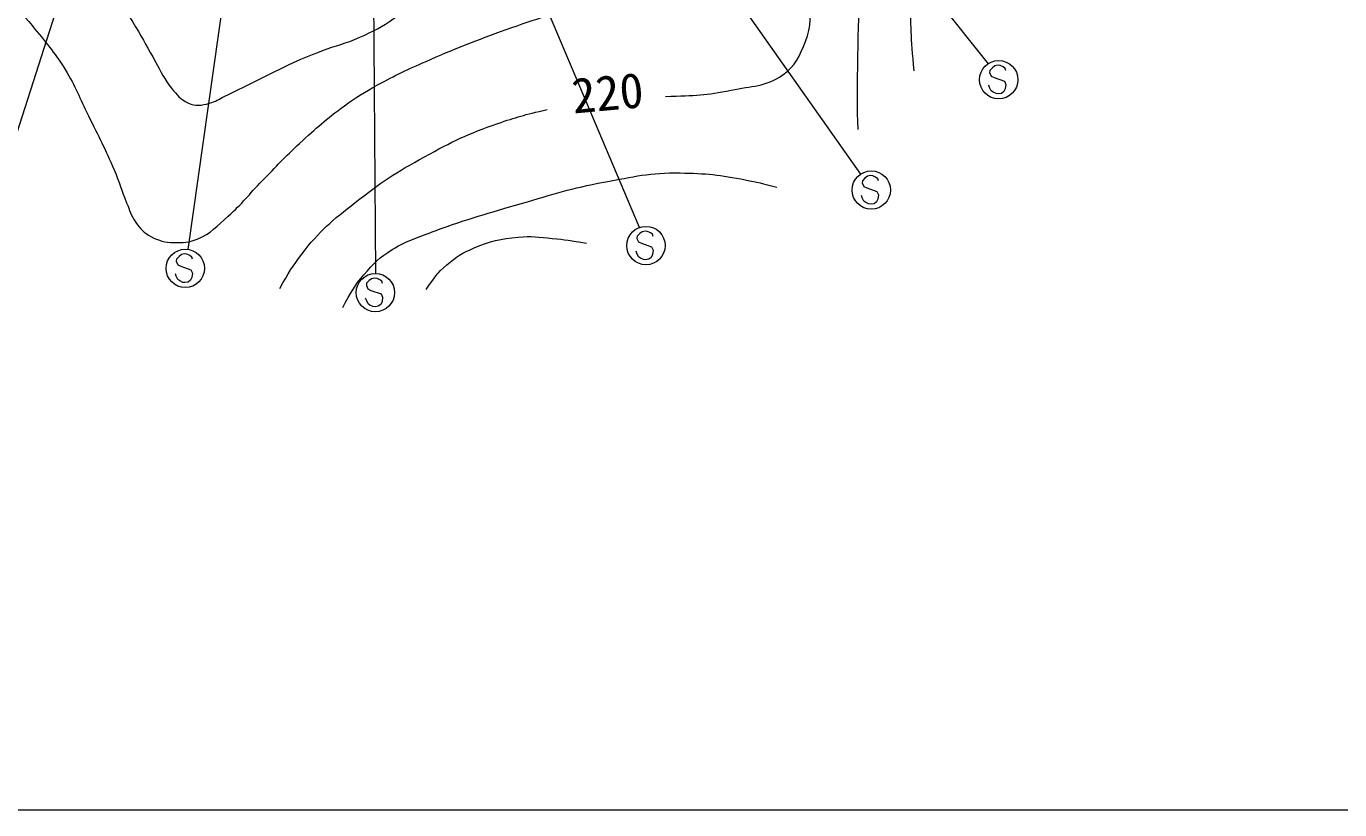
# Model space of a CAD drawing. Units: millimetres at full size, sheet at 1:1000; details may follow other scales. Extents: x 40000 to 680000, y 20000 to 380000.
# Drawn here: x 394248 to 462765, y 205000 to 245856 of the extents above; entities that cross this region are included whole.
import ezdxf
from ezdxf.enums import TextEntityAlignment as Align

# ---------------------------------------------------------------- set-up
doc = ezdxf.new("R2010")
doc.units = ezdxf.units.MM
doc.header["$LTSCALE"] = 1000
for name, color, linetype, lineweight in [('M-STR-STRC', 7, 'Continuous', 13), ('M-TTL-BAND', 7, 'Continuous', 13), ('M-WORK', 1, 'Continuous', 13)]:
    doc.layers.add(name, color=color, linetype=linetype, lineweight=lineweight)
doc.styles.add('ＭＳ ゴシック', font='')
doc.styles.get('ＭＳ ゴシック').set_extended_font_data('MS Gothic')

msp = doc.modelspace()

# ---------------------------------------------------------------- linework, layer by layer
at = {"layer": 'M-STR-STRC'}
for p, q in [((431841, 259663), (444419, 243903)), ((398151, 254023), (392740, 237212)), ((427298, 252977), (437772, 238149)), ((402701, 234219), (404802, 249137)), ((426239, 235363), (420590, 248713)), ((412361, 247370), (412462, 232968)), ((444517, 243557), (444501, 243444)), ((444501, 243444), (444587, 243261)), ((444645, 243696), (444517, 243557)), ((444587, 243261), (444738, 243188)), ((444777, 243789), (444645, 243696)), ((444943, 243822), (444777, 243789)), ((445058, 243806), (444943, 243822)), ((445203, 243733), (445058, 243806)), ((445312, 243659), (445203, 243733)), ((445347, 243547), (445312, 243659)), ((444503, 242669), (444464, 242779)), ((444587, 242491), (444503, 242669)), ((444738, 243188), (445270, 242999)), ((445320, 242599), (445249, 242450)), ((445270, 242999), (445350, 242827)), ((445350, 242827), (445320, 242599)), ((444691, 242418), (444587, 242491)), ((444837, 242343), (444691, 242418)), ((444957, 242326), (444837, 242343)), ((445125, 242354), (444957, 242326)), ((445249, 242450), (445125, 242354)), ((437869, 237804), (437853, 237690)), ((437997, 237942), (437869, 237804)), ((438129, 238035), (437997, 237942)), ((438295, 238069), (438129, 238035)), ((438410, 238052), (438295, 238069)), ((438555, 237980), (438410, 238052)), ((438665, 237905), (438555, 237980)), ((438699, 237794), (438665, 237905)), ((437853, 237690), (437939, 237508)), ((437939, 237508), (438090, 237434)), ((438090, 237434), (438622, 237246)), ((438622, 237246), (438702, 237073)), ((438702, 237073), (438672, 236846)), ((437855, 236915), (437816, 237025)), ((437939, 236738), (437855, 236915)), ((438043, 236664), (437939, 236738)), ((438189, 236589), (438043, 236664)), ((438309, 236572), (438189, 236589)), ((438477, 236601), (438309, 236572)), ((438601, 236697), (438477, 236601)), ((438672, 236846), (438601, 236697)), ((426247, 235046), (426118, 234907)), ((426378, 235139), (426247, 235046)), ((426544, 235172), (426378, 235139)), ((426660, 235156), (426544, 235172)), ((426804, 235084), (426660, 235156)), ((426914, 235009), (426804, 235084)), ((426118, 234907), (426102, 234794)), ((426102, 234794), (426188, 234611)), ((426188, 234611), (426339, 234538)), ((426339, 234538), (426871, 234350)), ((426871, 234350), (426951, 234177)), ((426948, 234898), (426914, 235009)), ((402087, 233718), (402071, 233604)), ((402216, 233856), (402087, 233718)), ((402347, 233949), (402216, 233856)), ((402513, 233983), (402347, 233949)), ((402629, 233967), (402513, 233983)), ((402773, 233894), (402629, 233967)), ((402883, 233820), (402773, 233894)), ((402917, 233708), (402883, 233820)), ((426105, 234019), (426066, 234129)), ((426189, 233841), (426105, 234019)), ((426292, 233768), (426189, 233841)), ((426438, 233693), (426292, 233768)), ((426558, 233676), (426438, 233693)), ((426726, 233705), (426558, 233676)), ((426851, 233801), (426726, 233705)), ((426922, 233950), (426851, 233801)), ((426951, 234177), (426922, 233950)), ((402071, 233604), (402157, 233422)), ((402157, 233422), (402308, 233348)), ((402308, 233348), (402840, 233160)), ((402840, 233160), (402920, 232988)), ((402920, 232988), (402891, 232760)), ((402074, 232829), (402035, 232939)), ((402158, 232652), (402074, 232829)), ((402261, 232578), (402158, 232652)), ((402407, 232503), (402261, 232578)), ((402527, 232486), (402407, 232503)), ((402695, 232515), (402527, 232486)), ((402820, 232611), (402695, 232515)), ((402891, 232760), (402820, 232611)), ((412004, 232455), (411988, 232341)), ((411988, 232341), (412074, 232159)), ((412133, 232593), (412004, 232455)), ((412264, 232686), (412133, 232593)), ((412430, 232720), (412264, 232686)), ((412545, 232704), (412430, 232720)), ((412690, 232631), (412545, 232704)), ((412800, 232557), (412690, 232631)), ((412834, 232445), (412800, 232557)), ((411990, 231566), (411951, 231676)), ((412074, 232159), (412225, 232085)), ((412225, 232085), (412757, 231897)), ((412757, 231897), (412837, 231724)), ((412837, 231724), (412807, 231497)), ((412075, 231389), (411990, 231566)), ((412178, 231315), (412075, 231389)), ((412324, 231240), (412178, 231315)), ((412444, 231223), (412324, 231240)), ((412612, 231252), (412444, 231223)), ((412737, 231348), (412612, 231252)), ((412807, 231497), (412737, 231348))]:
    msp.add_line(p, q, dxfattribs=at)
for centre in [(444974, 243071), (438326, 237317), (426576, 234421), (402545, 233231), (412462, 231968)]:
    msp.add_circle(centre, 1000, dxfattribs=at)
at = {"layer": 'M-TTL-BAND'}
msp.add_line((40000, 205000), (579000, 205000), dxfattribs=at)
at = {"layer": 'M-WORK'}
for points, knots in [([(440557, 243537), (440405, 245337), (440376, 245887), (440397, 247395), (440424, 249265), (440631, 250303), (440844, 252161), (440999, 253511), (441194, 254253), (441330, 255605), (441485, 257153), (441505, 258026), (441570, 259580), (441659, 261696), (441713, 262883), (441690, 265001), (441670, 266985), (441630, 268098), (441490, 270077), (441363, 271866), (441223, 272862), (441010, 274643), (440809, 276315), (440602, 277241), (440439, 278918), (440239, 280976), (440245, 282138), (440159, 284204), (440092, 285803), (440042, 286699), (440048, 288299), (440056, 290305), (440115, 291434), (440359, 293425), (440453, 294194), (440569, 294616), (440759, 295367), (440998, 296308), (441163, 296832), (441530, 297730), (441921, 298685), (442184, 299204), (442672, 300113), (443219, 301132), (443547, 301698), (444223, 302636), (444620, 303185), (444868, 303477), (445335, 303968), (445726, 304378), (445874, 304516), (446386, 304969)], [0, 0, 0, 0, 1, 1, 1, 2, 2, 2, 3, 3, 3, 4, 4, 4, 5, 5, 5, 6, 6, 6, 7, 7, 7, 8, 8, 8, 9, 9, 9, 10, 10, 10, 11, 11, 11, 12, 12, 12, 13, 13, 13, 14, 14, 14, 15, 15, 15, 16, 16, 16, 17, 17, 17, 17]), ([(437641, 240465), (437597, 241763), (437610, 242130), (437618, 243196), (437643, 246294), (437682, 248050), (438182, 251107), (438443, 252708), (438906, 253535), (439262, 255119), (439438, 255902), (439554, 256342), (439633, 257141), (439806, 258911), (439747, 259913), (439779, 261691), (439817, 263832), (439788, 265032), (439743, 267173), (439686, 269892), (439667, 271417), (439502, 274132), (439381, 276130), (439263, 277247), (439052, 279238), (438903, 280637), (438722, 281410), (438591, 282812), (438469, 284123), (438410, 284860), (438391, 286176), (438368, 287827), (438478, 288750), (438521, 290401), (438568, 292184), (438453, 293191), (438621, 294966), (438715, 295954), (438703, 296530), (438992, 297479), (439123, 297909), (439172, 298077), (439382, 298561)], [0, 0, 0, 0, 1, 1, 1, 2, 2, 2, 3, 3, 3, 4, 4, 4, 5, 5, 5, 6, 6, 6, 7, 7, 7, 8, 8, 8, 9, 9, 9, 10, 10, 10, 11, 11, 11, 12, 12, 12, 13, 13, 13, 14, 14, 14, 14]), ([(427600, 242196), (429178, 242253), (429703, 242251), (431014, 242526), (432087, 242751), (432813, 242684), (433707, 243317), (434383, 243795), (434583, 244304), (434899, 245069), (435238, 245889), (435100, 246440), (435199, 247322), (435434, 249413), (435442, 250596), (435670, 252688), (435940, 255167), (436140, 256549), (436431, 259026), (436855, 262641), (437249, 264652), (437489, 268284), (437701, 271480), (437749, 273282), (437622, 276482), (437543, 278460), (437458, 279584), (437017, 281514), (436744, 282709), (436629, 283152), (436163, 284534)], [0, 0, 0, 0, 1, 1, 1, 2, 2, 2, 3, 3, 3, 4, 4, 4, 5, 5, 5, 6, 6, 6, 7, 7, 7, 8, 8, 8, 9, 9, 9, 10, 10, 10, 10]), ([(382165, 274924), (382673, 272794), (382799, 272195), (383332, 270483), (383715, 269254), (384012, 268592), (384396, 267363), (384869, 265850), (385122, 264997), (385490, 263454), (385878, 261829), (385919, 260880), (386303, 259253), (386554, 258193), (386653, 257581), (387043, 256564), (387476, 255438), (387778, 254828), (388357, 253770), (388894, 252789), (389202, 252237), (389858, 251331), (390629, 250266), (391179, 249762), (392037, 248767), (393011, 247637), (393608, 247047), (394549, 245890), (395257, 245019), (395690, 244552), (396279, 243596), (396832, 242700), (397024, 242133), (397488, 241188), (398027, 240091), (398358, 239489), (398833, 238363), (399111, 237706), (399204, 237313), (399479, 236654), (399651, 236242), (399712, 235986), (399969, 235622), (400211, 235281), (400384, 235091), (400751, 234892), (401177, 234661), (401466, 234589), (401950, 234579), (402431, 234570), (402722, 234581), (403170, 234757), (403898, 235043), (404181, 235446), (404775, 235955), (405535, 236608), (405854, 237086), (406558, 237800), (407313, 238568), (407716, 239019), (408507, 239750), (409381, 240558), (409885, 241000), (410842, 241710), (411483, 242185), (411875, 242407), (412572, 242794), (413534, 243327), (414097, 243583), (415105, 244024), (416600, 244677), (417451, 245016), (418983, 245577), (420648, 246186), (421607, 246452), (423278, 247047), (425369, 247791), (426577, 248118), (428615, 248996), (429418, 249342), (429888, 249514), (430616, 249997), (431188, 250376), (431464, 250668), (431888, 251206), (432358, 251802), (432570, 252189), (432847, 252895), (433243, 253902), (433218, 254544), (433368, 255615), (433577, 257101), (433491, 257953), (433567, 259451), (433714, 262352), (434018, 263975), (433937, 266879), (433885, 268702), (433853, 269354), (433624, 271538)], [0, 0, 0, 0, 1, 1, 1, 2, 2, 2, 3, 3, 3, 4, 4, 4, 5, 5, 5, 6, 6, 6, 7, 7, 7, 8, 8, 8, 9, 9, 9, 10, 10, 10, 11, 11, 11, 12, 12, 12, 13, 13, 13, 14, 14, 14, 15, 15, 15, 16, 16, 16, 17, 17, 17, 18, 18, 18, 19, 19, 19, 20, 20, 20, 21, 21, 21, 22, 22, 22, 23, 23, 23, 24, 24, 24, 25, 25, 25, 26, 26, 26, 27, 27, 27, 28, 28, 28, 29, 29, 29, 30, 30, 30, 31, 31, 31, 32, 32, 32, 33, 33, 33, 33]), ([(387776, 267791), (387822, 266774), (387867, 266452), (387995, 265602), (388236, 263992), (388592, 263130), (389107, 261586), (389559, 260234), (389814, 259472), (390410, 258177), (390896, 257122), (391203, 256539), (391859, 255581), (392454, 254714), (392874, 254288), (393590, 253518), (394392, 252655), (394932, 252261), (395748, 251412), (396587, 250537), (397087, 250068), (397838, 249116), (398781, 247919), (399160, 247139), (399949, 245835), (400375, 245130), (400576, 244712), (400991, 244000), (401309, 243456), (401433, 243111), (401830, 242621), (402111, 242276), (402278, 242053), (402680, 241863), (403079, 241674), (403385, 241724), (403811, 241841), (404129, 241929), (404281, 242054), (404579, 242197), (405992, 242875), (406763, 243298), (408184, 243959), (408751, 244222), (409081, 244345), (409664, 244574), (410429, 244874), (410897, 244940), (411644, 245282), (412372, 245615), (412785, 245810), (413437, 246273), (414056, 246712), (414272, 246923), (414897, 247552)], [0, 0, 0, 0, 1, 1, 1, 2, 2, 2, 3, 3, 3, 4, 4, 4, 5, 5, 5, 6, 6, 6, 7, 7, 7, 8, 8, 8, 9, 9, 9, 10, 10, 10, 11, 11, 11, 12, 12, 12, 13, 13, 13, 14, 14, 14, 15, 15, 15, 16, 16, 16, 17, 17, 17, 18, 18, 18, 18]), ([(407476, 232184), (407939, 233035), (408131, 233308), (408628, 233976), (409531, 235190), (410218, 235739), (411411, 236669), (412744, 237709), (413539, 238245), (415025, 239052), (416463, 239833), (417290, 240259), (418840, 240784), (419833, 241120), (420205, 241233), (421423, 241515)], [0, 0, 0, 0, 1, 1, 1, 2, 2, 2, 3, 3, 3, 4, 4, 4, 5, 5, 5, 5]), ([(410761, 231195), (411187, 231998), (411343, 232294), (411858, 232892), (412365, 233481), (412679, 233812), (413344, 234214), (414161, 234707), (414689, 234857), (415582, 235190), (417312, 235834), (418315, 236100), (420087, 236617), (421751, 237101), (422678, 237415), (424383, 237728), (425923, 238011), (426797, 238235), (428362, 238208), (429695, 238186), (430450, 238112), (431756, 237848), (432401, 237718), (432634, 237672), (433393, 237458)], [0, 0, 0, 0, 1, 1, 1, 2, 2, 2, 3, 3, 3, 4, 4, 4, 5, 5, 5, 6, 6, 6, 7, 7, 7, 8, 8, 8, 8]), ([(415109, 232129), (415525, 232742), (415689, 232982), (416180, 233410), (416677, 233843), (417008, 234038), (417612, 234301), (418457, 234670), (418989, 234756), (419905, 234862), (420593, 234941), (420987, 234853), (421677, 234792), (422381, 234730), (422626, 234687), (423469, 234542)], [0, 0, 0, 0, 1, 1, 1, 2, 2, 2, 3, 3, 3, 4, 4, 4, 5, 5, 5, 5])]:
    msp.add_open_spline(points, degree=3, knots=knots, dxfattribs=at)

# ---------------------------------------------------------------- texts
at = {"layer": 'M-WORK', "style": 'ＭＳ ゴシック'}
msp.add_text('220', height=1833, rotation=5.194, dxfattribs=at).set_placement((422841, 240758), align=Align.BOTTOM_LEFT)

doc.saveas('drawing.dxf')
